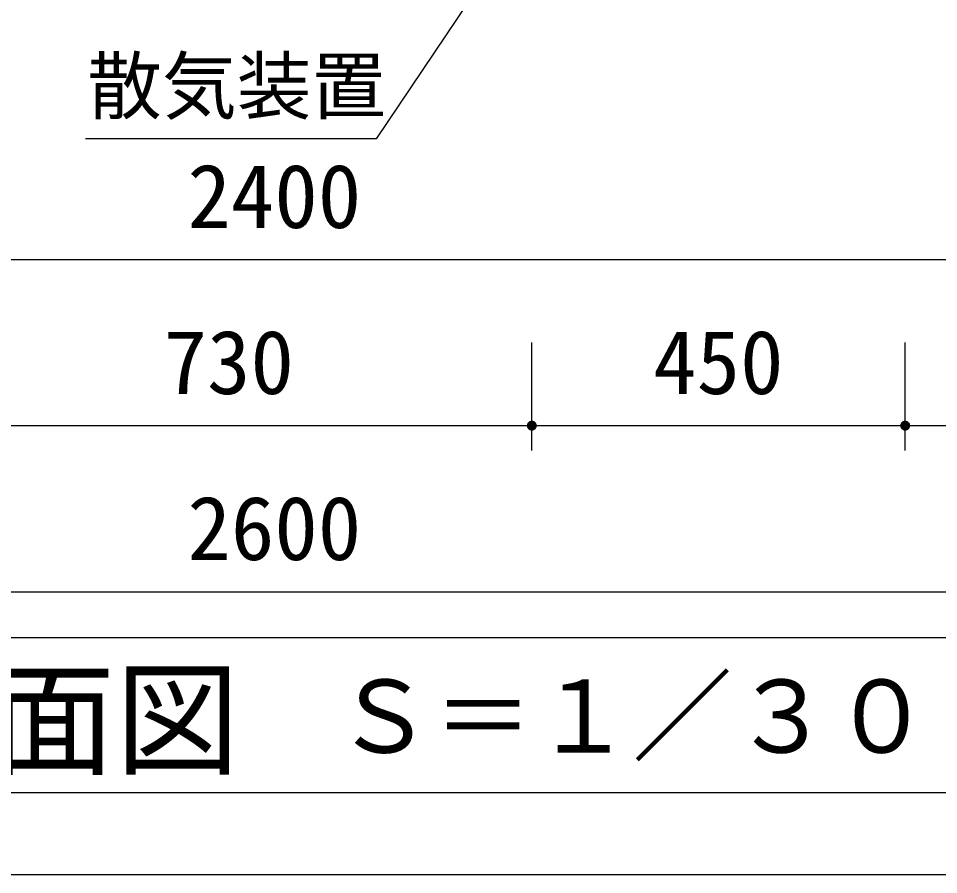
# Model space of a CAD drawing. Units: millimetres, scale not verified. Extents: x -8910 to 8910, y -6308 to 6308.
# Drawn here: x -4972 to -3863, y -5056 to -4025 of the extents above; entities that cross this region are included whole.
import ezdxf
from ezdxf.enums import TextEntityAlignment as Align

# ---------------------------------------------------------------- set-up
doc = ezdxf.new("R2010")
doc.units = ezdxf.units.MM
doc.header["$LTSCALE"] = 30
for name, color, linetype, lineweight in [('0-1_機器', 2, 'Continuous', 25), ('0-2_文字', 7, 'Continuous', 25), ('0-9_製作', 5, 'Continuous', 25), ('1-1_Axis_waku', 7, 'Continuous', 25)]:
    doc.layers.add(name, color=color, linetype=linetype, lineweight=lineweight)
doc.styles.add('ＭＳ ゴシック', font='')
doc.styles.get('ＭＳ ゴシック').set_extended_font_data('MS Gothic')

msp = doc.modelspace()

# ---------------------------------------------------------------- linework, layer by layer
at = {"layer": '0-1_機器'}
for p, q in [((-5862.99, -4315.69), (-3462.99, -4315.69)), ((-5082.99, -4515.69), (-4353, -4515.69)), ((-4353, -4515.69), (-3903, -4515.69)), ((-3903, -4515.69), (-3362.99, -4515.69)), ((-5962.99, -4715.69), (-3362.99, -4715.69))]:
    msp.add_line(p, q, dxfattribs=at)
at = {"layer": '0-1_機器', "color": 3}
msp.add_lwpolyline([(-3657.12, -4957.71), (-3657.12, -4771.4), (-5686.44, -4771.4), (-5686.44, -4957.71)], close=True, dxfattribs=at)
at = {"layer": '0-2_文字', "color": 3}
msp.add_lwpolyline([(-4178.24, -3631.9), (-4540.66, -4170.22), (-4890.66, -4170.22)], dxfattribs=at)
at = {"layer": '0-9_製作', "color": 2}
for p, q in [((-4353, -4545.69), (-4353, -4415.69)), ((-3903, -4545.69), (-3903, -4415.69))]:
    msp.add_line(p, q, dxfattribs=at)
at = {"layer": '0-9_製作'}
for points in [[(-4358.42, -4513.13), (-4353, -4515.69), (-4358.7, -4513.84)], [(-4358.06, -4512.47), (-4353, -4515.69), (-4358.42, -4513.13)], [(-4357.62, -4511.86), (-4353, -4515.69), (-4358.06, -4512.47)], [(-4357.1, -4511.32), (-4353, -4515.69), (-4357.62, -4511.86)], [(-4357.1, -4511.32), (-4353, -4509.69), (-4353, -4515.69)], [(-4356.52, -4510.84), (-4353, -4509.69), (-4357.1, -4511.32)], [(-4355.89, -4510.43), (-4353, -4509.69), (-4356.52, -4510.84)], [(-4355.2, -4510.11), (-4353, -4509.69), (-4355.89, -4510.43)], [(-4354.49, -4509.88), (-4353, -4509.69), (-4355.2, -4510.11)], [(-4353.75, -4509.74), (-4353, -4509.69), (-4354.49, -4509.88)], [(-4353, -4509.69), (-4347, -4515.69), (-4353, -4515.69)], [(-4353, -4509.69), (-4347.04, -4514.94), (-4347, -4515.69)], [(-4352.62, -4509.7), (-4347.04, -4514.94), (-4353, -4509.69)], [(-4351.87, -4509.8), (-4347.04, -4514.94), (-4352.62, -4509.7)], [(-4351.87, -4509.8), (-4347.18, -4514.2), (-4347.04, -4514.94)], [(-4351.14, -4509.98), (-4347.18, -4514.2), (-4351.87, -4509.8)], [(-4351.14, -4509.98), (-4347.42, -4513.48), (-4347.18, -4514.2)], [(-4350.44, -4510.26), (-4347.42, -4513.48), (-4351.14, -4509.98)], [(-4350.44, -4510.26), (-4347.74, -4512.8), (-4347.42, -4513.48)], [(-4349.78, -4510.62), (-4347.74, -4512.8), (-4350.44, -4510.26)], [(-4349.78, -4510.62), (-4348.14, -4512.16), (-4347.74, -4512.8)], [(-4349.17, -4511.07), (-4348.14, -4512.16), (-4349.78, -4510.62)], [(-4349.17, -4511.07), (-4348.62, -4511.58), (-4348.14, -4512.16)], [(-3908.42, -4513.13), (-3903, -4515.69), (-3908.7, -4513.84)], [(-3908.06, -4512.47), (-3903, -4515.69), (-3908.42, -4513.13)], [(-3907.62, -4511.86), (-3903, -4515.69), (-3908.06, -4512.47)], [(-3907.1, -4511.32), (-3903, -4515.69), (-3907.62, -4511.86)], [(-3907.1, -4511.32), (-3903, -4509.69), (-3903, -4515.69)], [(-3906.52, -4510.84), (-3903, -4509.69), (-3907.1, -4511.32)], [(-3905.89, -4510.43), (-3903, -4509.69), (-3906.52, -4510.84)], [(-3905.2, -4510.11), (-3903, -4509.69), (-3905.89, -4510.43)], [(-3904.49, -4509.88), (-3903, -4509.69), (-3905.2, -4510.11)], [(-3903.75, -4509.74), (-3903, -4509.69), (-3904.49, -4509.88)], [(-3903, -4509.69), (-3897, -4515.69), (-3903, -4515.69)], [(-3903, -4509.69), (-3897.04, -4514.94), (-3897, -4515.69)], [(-3903, -4509.69), (-3897.18, -4514.2), (-3897.04, -4514.94)], [(-3902.62, -4509.7), (-3897.18, -4514.2), (-3903, -4509.69)], [(-3901.87, -4509.8), (-3897.18, -4514.2), (-3902.62, -4509.7)], [(-3901.87, -4509.8), (-3897.42, -4513.48), (-3897.18, -4514.2)], [(-3901.14, -4509.98), (-3897.42, -4513.48), (-3901.87, -4509.8)], [(-3901.14, -4509.98), (-3897.74, -4512.8), (-3897.42, -4513.48)], [(-3900.44, -4510.26), (-3897.74, -4512.8), (-3901.14, -4509.98)], [(-3900.44, -4510.26), (-3898.14, -4512.16), (-3897.74, -4512.8)], [(-3899.78, -4510.62), (-3898.14, -4512.16), (-3900.44, -4510.26)], [(-3899.78, -4510.62), (-3898.62, -4511.58), (-3898.14, -4512.16)], [(-3899.17, -4511.07), (-3898.62, -4511.58), (-3899.78, -4510.62)], [(-4358.98, -4515.31), (-4353, -4515.69), (-4359, -4515.69)], [(-4359, -4515.69), (-4353.37, -4521.68), (-4358.95, -4516.44)], [(-4359, -4515.69), (-4353, -4521.69), (-4353.37, -4521.68)], [(-4359, -4515.69), (-4353, -4515.69), (-4353, -4521.69)], [(-4358.89, -4514.57), (-4353, -4515.69), (-4358.98, -4515.31)], [(-4358.95, -4516.44), (-4354.12, -4521.58), (-4358.81, -4517.18)], [(-4358.95, -4516.44), (-4353.37, -4521.68), (-4354.12, -4521.58)], [(-4358.7, -4513.84), (-4353, -4515.69), (-4358.89, -4514.57)], [(-4358.81, -4517.18), (-4354.85, -4521.4), (-4358.57, -4517.9)], [(-4358.81, -4517.18), (-4354.12, -4521.58), (-4354.85, -4521.4)], [(-4358.57, -4517.9), (-4355.55, -4521.12), (-4358.25, -4518.58)], [(-4358.57, -4517.9), (-4354.85, -4521.4), (-4355.55, -4521.12)], [(-4358.25, -4518.58), (-4356.21, -4520.76), (-4357.85, -4519.22)], [(-4358.25, -4518.58), (-4355.55, -4521.12), (-4356.21, -4520.76)], [(-4357.85, -4519.22), (-4356.82, -4520.31), (-4357.37, -4519.8)], [(-4357.85, -4519.22), (-4356.21, -4520.76), (-4356.82, -4520.31)], [(-4353, -4515.69), (-4352.24, -4521.64), (-4353, -4521.69)], [(-4353, -4515.69), (-4351.5, -4521.5), (-4352.24, -4521.64)], [(-4353, -4515.69), (-4350.79, -4521.27), (-4351.5, -4521.5)], [(-4353, -4515.69), (-4350.1, -4520.95), (-4350.79, -4521.27)], [(-4353, -4515.69), (-4349.47, -4520.54), (-4350.1, -4520.95)], [(-4353, -4515.69), (-4348.89, -4520.06), (-4349.47, -4520.54)], [(-4353, -4515.69), (-4348.37, -4519.51), (-4348.89, -4520.06)], [(-4347, -4515.69), (-4348.37, -4519.51), (-4353, -4515.69)], [(-4347, -4515.69), (-4347.93, -4518.9), (-4348.37, -4519.51)], [(-4347, -4515.69), (-4347.57, -4518.24), (-4347.93, -4518.9)], [(-4347, -4515.69), (-4347.29, -4517.54), (-4347.57, -4518.24)], [(-4347, -4515.69), (-4347.1, -4516.81), (-4347.29, -4517.54)], [(-4347, -4515.69), (-4347.01, -4516.07), (-4347.1, -4516.81)], [(-3908.98, -4515.31), (-3903, -4515.69), (-3909, -4515.69)], [(-3909, -4515.69), (-3903, -4515.69), (-3908.95, -4516.44)], [(-3908.89, -4514.57), (-3903, -4515.69), (-3908.98, -4515.31)], [(-3908.95, -4516.44), (-3903, -4515.69), (-3903, -4521.69)], [(-3908.95, -4516.44), (-3903.37, -4521.68), (-3908.81, -4517.18)], [(-3908.95, -4516.44), (-3903, -4521.69), (-3903.37, -4521.68)], [(-3908.7, -4513.84), (-3903, -4515.69), (-3908.89, -4514.57)], [(-3908.81, -4517.18), (-3904.12, -4521.58), (-3908.57, -4517.9)], [(-3908.81, -4517.18), (-3903.37, -4521.68), (-3904.12, -4521.58)], [(-3908.57, -4517.9), (-3904.85, -4521.4), (-3908.25, -4518.58)], [(-3908.57, -4517.9), (-3904.12, -4521.58), (-3904.85, -4521.4)], [(-3908.25, -4518.58), (-3905.55, -4521.12), (-3907.85, -4519.22)], [(-3908.25, -4518.58), (-3904.85, -4521.4), (-3905.55, -4521.12)], [(-3907.85, -4519.22), (-3906.21, -4520.76), (-3907.37, -4519.8)], [(-3907.85, -4519.22), (-3905.55, -4521.12), (-3906.21, -4520.76)], [(-3907.37, -4519.8), (-3906.21, -4520.76), (-3906.82, -4520.31)], [(-3903, -4515.69), (-3902.24, -4521.64), (-3903, -4521.69)], [(-3903, -4515.69), (-3901.5, -4521.5), (-3902.24, -4521.64)], [(-3903, -4515.69), (-3900.79, -4521.27), (-3901.5, -4521.5)], [(-3903, -4515.69), (-3900.1, -4520.95), (-3900.79, -4521.27)], [(-3903, -4515.69), (-3899.47, -4520.54), (-3900.1, -4520.95)], [(-3903, -4515.69), (-3898.89, -4520.06), (-3899.47, -4520.54)], [(-3903, -4515.69), (-3898.37, -4519.51), (-3898.89, -4520.06)], [(-3897, -4515.69), (-3898.37, -4519.51), (-3903, -4515.69)], [(-3897, -4515.69), (-3897.93, -4518.9), (-3898.37, -4519.51)], [(-3897, -4515.69), (-3897.57, -4518.24), (-3897.93, -4518.9)], [(-3897, -4515.69), (-3897.29, -4517.54), (-3897.57, -4518.24)], [(-3897, -4515.69), (-3897.1, -4516.81), (-3897.29, -4517.54)], [(-3897, -4515.69), (-3897.01, -4516.07), (-3897.1, -4516.81)]]:
    msp.add_solid(points, dxfattribs=at)
at = {"layer": '1-1_Axis_waku'}
msp.add_line((-7770, -5056.5), (8400, -5056.5), dxfattribs=at)

# ---------------------------------------------------------------- texts
at = {"layer": '0-1_機器', "color": 4, "style": 'ＭＳ ゴシック'}
for s, height, p in [('2400', 76.98, (-4767.99, -4300.69)), ('730', 76.98, (-4796.74, -4500.69)), ('450', 76.98, (-4206.75, -4500.69)), ('2600', 76.98, (-4767.99, -4700.69)), ('Ａ－Ａ断面図', 110, (-5605.2, -4957.68)), ('Ｓ＝１／３０', 87.98, (-4591.64, -4936.01))]:
    msp.add_text(s, height=height, dxfattribs=at).set_placement(p, align=Align.BOTTOM_LEFT)
at = {"layer": '0-2_文字', "color": 4, "style": 'ＭＳ ゴシック'}
msp.add_text('散気装置', height=65.98, dxfattribs=at).set_placement((-4888.66, -4159.22), align=Align.BOTTOM_LEFT)

doc.saveas('drawing.dxf')
